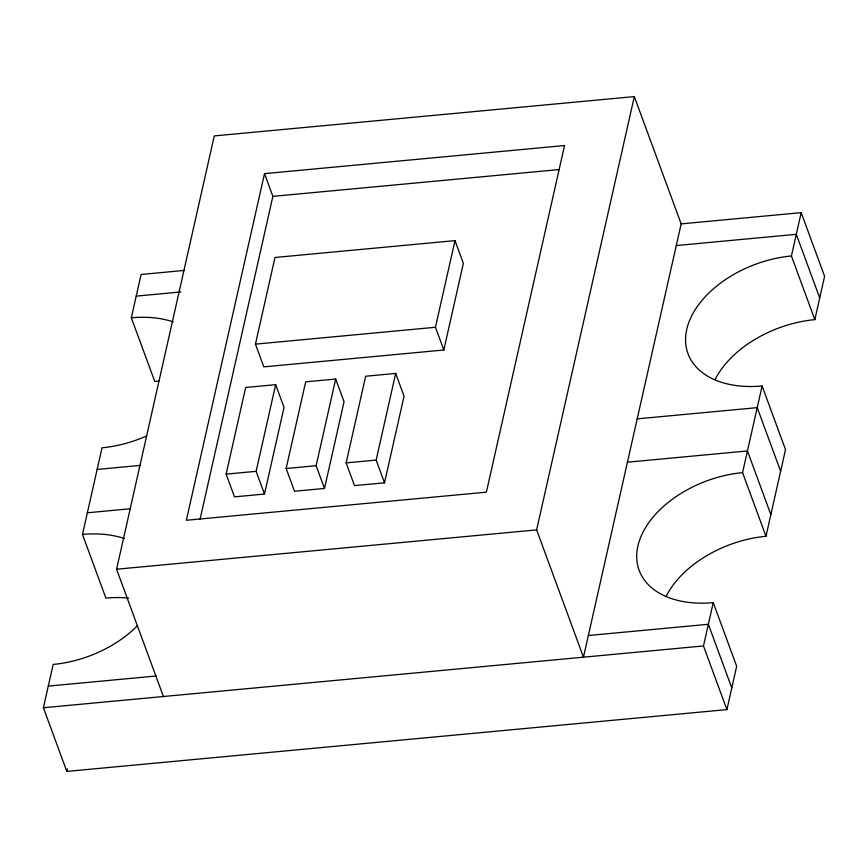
<?xml version="1.0" encoding="UTF-8"?>
<svg xmlns="http://www.w3.org/2000/svg" width="868" height="868" viewBox="0 0 868 868"><rect width="100%" height="100%" fill="white"/><g stroke="black" fill="none" stroke-linecap="round" stroke-linejoin="round"><path stroke-width="1.3" d="M163.412 696.527L116.572 569.224L214.277 135.929L634.324 96.587L536.63 529.881L583.47 657.185L681.163 223.89L801.186 212.649L791.41 255.984A94.59 60.543 -20.2 0 0 686.74 329.406A94.59 60.543 -20.2 0 0 762.104 385.967L742.563 472.626A94.59 60.543 -20.2 0 0 637.893 546.048A94.59 60.543 -20.2 0 0 713.246 602.62L736.672 666.266L726.896 709.601L66.814 771.413L43.4 707.756L53.165 664.432A94.59 60.543 -20.2 0 0 137.556 625.557M128.692 598.128A94.59 60.543 -20.2 0 0 105.896 598.095L82.482 534.449L102.023 447.79A94.59 60.543 -20.2 0 0 146.649 435.931M158.866 381.128A94.59 60.543 -20.2 0 0 154.754 381.453L131.328 317.796L141.104 274.472L184.298 270.425M66.814 771.413L67.389 768.864M264.512 173.633L186.349 520.268L486.384 492.167L564.547 145.531L264.512 173.633L272.877 196.363L200.063 519.281M226.125 474.134L245.666 387.475L275.666 384.665L284.031 407.396L264.49 494.055L234.49 496.865L226.125 474.134L256.125 471.324L275.666 384.665M255.442 344.14L274.982 257.481L454.995 240.62L463.36 263.351L443.819 350.01L263.796 366.871L255.442 344.14L435.454 327.279L454.995 240.62M286.136 468.514L305.677 381.855L335.677 379.045L344.043 401.776L324.502 488.434L294.502 491.245L286.136 468.514L316.136 465.704L335.677 379.045M346.137 462.894L365.678 376.235L395.689 373.424L404.054 396.155L384.513 482.814L354.502 485.624L346.137 462.894L376.148 460.083L395.689 373.424M726.896 709.601L703.481 645.944L713.246 602.62M666.212 596.229A94.59 60.543 -20.2 0 1 765.977 536.283L785.518 449.624L762.104 385.967M715.069 379.587A94.59 60.543 -20.2 0 1 814.835 319.63L824.6 276.306L801.186 212.649M272.877 196.363L559.459 169.531M136.211 296.129L180.761 291.963M676.161 245.568L796.292 234.317L819.717 297.963M97.14 469.447L140.334 465.4M637.079 418.886L757.211 407.635L780.636 471.281M87.364 512.782L130.558 508.735M627.304 462.21L747.446 450.959L770.86 514.615M116.572 569.224L536.63 529.881M48.282 686.1L156.273 675.988M588.222 635.528L708.364 624.276L731.789 687.933M43.4 707.756L703.481 645.944M791.41 255.984L814.835 319.63M634.324 96.587L681.163 223.89M742.563 472.626L765.977 536.283M435.454 327.279L443.819 350.01M376.148 460.083L384.513 482.814M316.136 465.704L324.502 488.434M256.125 471.324L264.49 494.055M82.482 534.449A94.59 60.543 -20.2 0 1 124.374 538.54M131.328 317.796A94.59 60.543 -20.2 0 1 173.22 321.887"/></g></svg>
